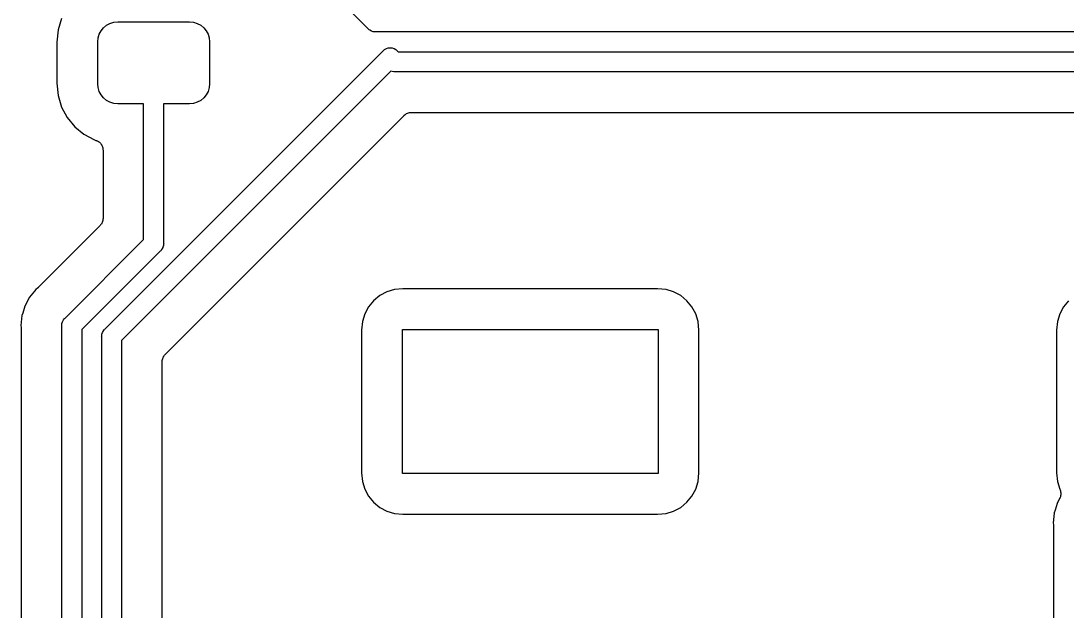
# Model space of a CAD drawing. Extents: x 83.1 to 154, y -94.5 to -68.3.
# Drawn here: x 129.86 to 142.96, y -84.57 to -77.19 of the extents above; entities that cross this region are included whole.
import ezdxf

# ---------------------------------------------------------------- set-up
doc = ezdxf.new("R2010")
doc.units = 0
doc.layers.add('BLACK', color=7, linetype='CONTINUOUS')

msp = doc.modelspace()

# ---------------------------------------------------------------- linework, layer by layer
at = {"layer": 'BLACK', "linetype": 'CONTINUOUS'}
for p, q in [((134.207, -77.2841), (132.936, -76.0125)), ((130.372, -77.159), (130.329, -77.3016)), ((130.898, -77.2732), (130.936, -77.2421)), ((130.936, -77.2421), (130.979, -77.219)), ((130.979, -77.219), (131.026, -77.2048)), ((131.026, -77.2048), (131.075, -77.2)), ((131.075, -77.2), (131.975, -77.2)), ((131.975, -77.2), (132.024, -77.2048)), ((132.024, -77.2048), (132.071, -77.219)), ((132.071, -77.219), (132.114, -77.2421)), ((132.114, -77.2421), (132.152, -77.2732)), ((130.329, -77.3016), (130.314, -77.4562)), ((130.83, -77.4012), (130.844, -77.3543)), ((130.844, -77.3543), (130.867, -77.3111)), ((130.867, -77.3111), (130.898, -77.2732)), ((132.152, -77.2732), (132.183, -77.3111)), ((132.183, -77.3111), (132.206, -77.3543)), ((132.206, -77.3543), (132.22, -77.4012)), ((134.211, -77.2888), (134.207, -77.2841)), ((134.216, -77.2927), (134.211, -77.2888)), ((134.225, -77.3004), (134.216, -77.2927)), ((134.216, -77.2927), (134.216, -77.2927)), ((134.23, -77.3044), (134.225, -77.3004)), ((134.252, -77.316), (134.23, -77.3044)), ((134.275, -77.3232), (134.252, -77.316)), ((134.294, -77.325), (134.275, -77.3232)), ((134.3, -77.3256), (134.294, -77.325)), ((134.294, -77.325), (134.294, -77.325)), ((134.306, -77.325), (134.3, -77.3256)), ((149.848, -77.325), (134.306, -77.325)), ((130.314, -77.4562), (130.314, -77.9688)), ((130.825, -77.45), (130.83, -77.4012)), ((130.825, -77.975), (130.825, -77.45)), ((132.22, -77.4012), (132.225, -77.45)), ((132.225, -77.45), (132.225, -77.975)), ((130.916, -81.0437), (134.394, -77.566)), ((134.394, -77.566), (134.398, -77.5612)), ((134.398, -77.5612), (134.402, -77.5573)), ((134.402, -77.5573), (134.417, -77.5456)), ((134.402, -77.5573), (134.402, -77.5573)), ((134.417, -77.5456), (134.438, -77.534)), ((134.438, -77.534), (134.462, -77.5268)), ((134.462, -77.5268), (134.486, -77.5244)), ((134.486, -77.5244), (134.486, -77.5244)), ((134.486, -77.5244), (134.511, -77.5268)), ((134.511, -77.5268), (134.53, -77.5327)), ((134.53, -77.5327), (134.534, -77.534)), ((134.534, -77.534), (134.556, -77.5456)), ((134.556, -77.5456), (134.575, -77.5612)), ((134.575, -77.5612), (134.579, -77.566)), ((134.579, -77.566), (134.588, -77.575)), ((134.588, -77.575), (149.694, -77.575)), ((134.495, -77.8181), (131.125, -81.1882)), ((134.512, -77.8232), (134.495, -77.8181)), ((134.53, -77.825), (134.512, -77.8232)), ((134.536, -77.8256), (134.53, -77.825)), ((134.53, -77.825), (134.53, -77.825)), ((134.543, -77.825), (134.536, -77.8256)), ((149.648, -77.825), (134.543, -77.825)), ((130.314, -77.9688), (130.329, -78.1234)), ((130.83, -78.0238), (130.825, -77.975)), ((130.844, -78.0707), (130.83, -78.0238)), ((132.22, -78.0238), (132.206, -78.0707)), ((132.225, -77.975), (132.22, -78.0238)), ((130.329, -78.1234), (130.372, -78.266)), ((130.867, -78.1139), (130.844, -78.0707)), ((130.898, -78.1518), (130.867, -78.1139)), ((130.936, -78.1829), (130.898, -78.1518)), ((132.152, -78.1518), (132.114, -78.1829)), ((132.183, -78.1139), (132.152, -78.1518)), ((132.206, -78.0707), (132.183, -78.1139)), ((130.372, -78.266), (130.443, -78.3975)), ((130.979, -78.206), (130.936, -78.1829)), ((131.026, -78.2202), (130.979, -78.206)), ((131.075, -78.225), (131.026, -78.2202)), ((131.4, -78.225), (131.075, -78.225)), ((131.4, -79.9232), (131.4, -78.225)), ((131.975, -78.225), (131.65, -78.225)), ((131.65, -78.225), (131.65, -79.9689)), ((132.024, -78.2202), (131.975, -78.225)), ((132.071, -78.206), (132.024, -78.2202)), ((132.114, -78.1829), (132.071, -78.206)), ((130.443, -78.3975), (130.537, -78.5127)), ((132.071, -80.961), (134.661, -78.3702)), ((134.661, -78.3702), (134.662, -78.3699)), ((134.662, -78.3699), (134.663, -78.369)), ((134.662, -78.3699), (134.662, -78.3699)), ((134.662, -78.3699), (134.662, -78.3699)), ((134.663, -78.369), (134.672, -78.3616)), ((134.672, -78.3616), (134.681, -78.3542)), ((134.681, -78.3542), (134.682, -78.3539)), ((134.682, -78.3535), (134.692, -78.3481)), ((134.682, -78.3539), (134.682, -78.3535)), ((134.692, -78.3481), (134.703, -78.3426)), ((134.703, -78.3424), (134.704, -78.3421)), ((134.703, -78.3426), (134.703, -78.3424)), ((134.704, -78.3421), (134.715, -78.3388)), ((134.715, -78.3388), (134.727, -78.3354)), ((134.727, -78.3354), (134.728, -78.3352)), ((134.727, -78.3354), (134.727, -78.3354)), ((134.728, -78.3352), (134.74, -78.3341)), ((134.74, -78.3341), (134.751, -78.333)), ((134.751, -78.333), (149.24, -78.333)), ((130.537, -78.5127), (130.653, -78.6073)), ((130.653, -78.6073), (130.784, -78.6776)), ((130.784, -78.6776), (130.802, -78.683)), ((130.802, -78.683), (130.804, -78.6835)), ((130.804, -78.6835), (130.809, -78.6858)), ((130.809, -78.6858), (130.814, -78.6875)), ((130.814, -78.6875), (130.82, -78.6907)), ((130.82, -78.6907), (130.826, -78.6933)), ((130.826, -78.6933), (130.831, -78.6965)), ((130.831, -78.6965), (130.836, -78.6992)), ((130.836, -78.6992), (130.841, -78.7035)), ((130.841, -78.7035), (130.847, -78.7073)), ((130.847, -78.7073), (130.851, -78.7114)), ((130.851, -78.7114), (130.855, -78.715)), ((130.855, -78.715), (130.859, -78.7203)), ((130.859, -78.7203), (130.864, -78.7251)), ((130.864, -78.7251), (130.867, -78.7298)), ((130.867, -78.7298), (130.871, -78.7342)), ((130.871, -78.7342), (130.874, -78.7402)), ((130.874, -78.7402), (130.878, -78.7458)), ((130.878, -78.7458), (130.88, -78.7511)), ((130.88, -78.7511), (130.882, -78.7561)), ((130.882, -78.7561), (130.884, -78.7626)), ((130.884, -78.7626), (130.887, -78.7688)), ((130.887, -78.7688), (130.888, -78.7744)), ((130.888, -78.7744), (130.89, -78.7799)), ((130.89, -78.7799), (130.89, -78.7866)), ((130.89, -78.7866), (130.891, -78.7932)), ((130.891, -78.7932), (130.891, -78.7989)), ((130.891, -78.7989), (130.892, -78.8045)), ((130.892, -78.8045), (130.892, -79.6602)), ((130.862, -79.7409), (130.855, -79.75)), ((130.87, -79.7319), (130.862, -79.7409)), ((130.871, -79.7308), (130.87, -79.7314)), ((130.87, -79.7314), (130.87, -79.7319)), ((130.876, -79.7205), (130.871, -79.7308)), ((130.882, -79.7102), (130.876, -79.7205)), ((130.886, -79.6978), (130.882, -79.709)), ((130.882, -79.709), (130.882, -79.7096)), ((130.882, -79.7096), (130.882, -79.7102)), ((130.889, -79.6866), (130.886, -79.6978)), ((130.891, -79.6736), (130.889, -79.6853)), ((130.889, -79.6853), (130.889, -79.6859)), ((130.889, -79.6859), (130.889, -79.6866)), ((130.892, -79.662), (130.891, -79.6736)), ((130.892, -79.6602), (130.892, -79.6606)), ((130.892, -79.6606), (130.892, -79.6606)), ((130.892, -79.6606), (130.892, -79.6607)), ((130.892, -79.6607), (130.892, -79.662)), ((130.855, -79.75), (130.079, -80.526)), ((130.416, -80.9073), (131.4, -79.9232)), ((131.648, -79.9995), (131.642, -80.0196)), ((131.65, -79.9811), (131.648, -79.9995)), ((131.65, -79.9689), (131.651, -79.975)), ((131.651, -79.975), (131.65, -79.9811)), ((131.65, -79.9811), (131.65, -79.9811)), ((131.609, -80.0677), (130.625, -81.0518)), ((131.614, -80.0638), (131.609, -80.0677)), ((131.625, -80.0499), (131.614, -80.0638)), ((131.629, -80.0448), (131.625, -80.0499)), ((131.641, -80.0231), (131.629, -80.0448)), ((131.642, -80.0196), (131.641, -80.0231)), ((130.073, -80.5306), (130.07, -80.5344)), ((130.078, -80.5272), (130.073, -80.5306)), ((130.079, -80.526), (130.078, -80.5272)), ((129.971, -80.6466), (129.912, -80.7566)), ((130.034, -80.5696), (129.971, -80.6466)), ((130.05, -80.5502), (130.034, -80.5696)), ((130.034, -80.5696), (130.034, -80.5696)), ((130.07, -80.5344), (130.05, -80.5502)), ((134.355, -80.6264), (134.278, -80.6899)), ((134.444, -80.5792), (134.355, -80.6264)), ((134.539, -80.5502), (134.444, -80.5792)), ((134.645, -80.5397), (134.539, -80.5502)), ((137.833, -80.5397), (134.645, -80.5397)), ((137.939, -80.5502), (137.833, -80.5397)), ((138.034, -80.5792), (137.939, -80.5502)), ((138.123, -80.6264), (138.034, -80.5792)), ((138.2, -80.6899), (138.123, -80.6264)), ((129.912, -80.7566), (129.886, -80.8435)), ((134.215, -80.7672), (134.167, -80.8555)), ((134.278, -80.6899), (134.215, -80.7672)), ((138.263, -80.7672), (138.2, -80.6899)), ((138.311, -80.8555), (138.263, -80.7672)), ((142.915, -80.7672), (142.867, -80.8555)), ((142.978, -80.6899), (142.915, -80.7672)), ((129.876, -80.8759), (129.864, -81)), ((129.886, -80.8435), (129.876, -80.8759)), ((129.886, -80.8435), (129.886, -80.8435)), ((130.396, -80.9302), (130.407, -80.9159)), ((130.407, -80.9159), (130.411, -80.9112)), ((130.407, -80.9159), (130.407, -80.9159)), ((130.411, -80.9112), (130.416, -80.9073)), ((134.167, -80.8555), (134.138, -80.9512)), ((138.34, -80.9512), (138.311, -80.8555)), ((142.867, -80.8555), (142.838, -80.9512)), ((129.864, -81), (129.866, -81.0249)), ((129.866, -81.0249), (129.867, -81.0266)), ((129.867, -81.0266), (129.866, -81.032)), ((129.866, -81.032), (129.867, -81.0373)), ((129.867, -81.0373), (129.867, -87.4594)), ((130.374, -81), (130.375, -80.9915)), ((130.375, -81.0061), (130.374, -81)), ((130.375, -80.9915), (130.377, -80.9755)), ((130.375, -87.7224), (130.375, -81.0061)), ((130.377, -80.9739), (130.384, -80.9519)), ((130.377, -80.9755), (130.377, -80.9739)), ((130.384, -80.9519), (130.396, -80.9302)), ((130.625, -81.0518), (130.625, -87.7681)), ((130.896, -81.0666), (130.907, -81.0524)), ((130.907, -81.0524), (130.911, -81.0476)), ((130.907, -81.0524), (130.907, -81.0524)), ((130.911, -81.0476), (130.916, -81.0437)), ((131.67, -81.3614), (132.071, -80.961)), ((132.071, -80.961), (132.071, -80.961)), ((134.138, -80.9512), (134.128, -81.057)), ((134.128, -81.057), (134.128, -82.8446)), ((134.639, -82.8508), (134.639, -81.0508)), ((134.639, -81.0508), (137.839, -81.0508)), ((137.839, -81.0508), (137.839, -82.8508)), ((138.35, -81.057), (138.34, -80.9512)), ((138.35, -82.8446), (138.35, -81.057)), ((142.838, -80.9512), (142.828, -81.057)), ((142.828, -81.057), (142.828, -82.8446)), ((130.874, -81.1364), (130.875, -81.1297)), ((130.875, -81.1425), (130.874, -81.1364)), ((130.875, -81.1297), (130.877, -81.1119)), ((130.875, -87.8588), (130.875, -81.1425)), ((130.877, -81.1099), (130.884, -81.0883)), ((130.877, -81.1119), (130.877, -81.1099)), ((130.884, -81.0883), (130.896, -81.0666)), ((131.125, -81.1882), (131.125, -87.9045)), ((131.633, -81.4494), (131.634, -81.4377)), ((131.633, -81.4507), (131.633, -81.4494)), ((131.633, -81.4508), (131.633, -81.4507)), ((131.633, -81.4512), (131.633, -81.4508)), ((131.633, -81.4508), (131.633, -81.4508)), ((131.634, -81.4377), (131.636, -81.4261)), ((131.636, -81.4248), (131.639, -81.4136)), ((131.636, -81.4255), (131.636, -81.4248)), ((131.636, -81.4261), (131.636, -81.4255)), ((131.639, -81.4136), (131.643, -81.4024)), ((131.643, -81.4012), (131.649, -81.3909)), ((131.643, -81.4018), (131.643, -81.4012)), ((131.643, -81.4024), (131.643, -81.4018)), ((131.649, -81.3909), (131.654, -81.3806)), ((131.654, -81.3806), (131.655, -81.38)), ((131.655, -81.3795), (131.663, -81.3705)), ((131.655, -81.38), (131.655, -81.3795)), ((131.663, -81.3705), (131.67, -81.3614)), ((131.633, -87.8733), (131.633, -81.4512)), ((134.128, -82.8446), (134.138, -82.9504)), ((137.839, -82.8508), (134.639, -82.8508)), ((138.34, -82.9504), (138.35, -82.8446)), ((142.828, -82.8446), (142.838, -82.9504)), ((134.138, -82.9504), (134.167, -83.0461)), ((138.311, -83.0461), (138.34, -82.9504)), ((142.838, -82.9504), (142.868, -83.047)), ((134.167, -83.0461), (134.215, -83.1344)), ((134.215, -83.1344), (134.278, -83.2117)), ((138.2, -83.2117), (138.263, -83.1344)), ((138.263, -83.1344), (138.311, -83.0461)), ((142.871, -83.1529), (142.866, -83.1638)), ((142.868, -83.047), (142.872, -83.0567)), ((142.875, -83.1421), (142.871, -83.1529)), ((142.872, -83.0567), (142.876, -83.0675)), ((142.876, -83.1415), (142.875, -83.1421)), ((142.876, -83.0675), (142.876, -83.0681)), ((142.876, -83.0681), (142.876, -83.0687)), ((142.876, -83.0687), (142.878, -83.0803)), ((142.878, -83.1294), (142.876, -83.1409)), ((142.876, -83.1409), (142.876, -83.1415)), ((142.878, -83.0803), (142.881, -83.0918)), ((142.881, -83.1178), (142.878, -83.1294)), ((142.881, -83.0918), (142.881, -83.0925)), ((142.881, -83.0925), (142.881, -83.0931)), ((142.881, -83.0931), (142.881, -83.1048)), ((142.881, -83.1048), (142.881, -83.1166)), ((142.881, -83.1166), (142.881, -83.1172)), ((142.881, -83.1172), (142.881, -83.1178)), ((134.278, -83.2117), (134.355, -83.2752)), ((134.355, -83.2752), (134.444, -83.3224)), ((138.034, -83.3224), (138.123, -83.2752)), ((138.123, -83.2752), (138.2, -83.2117)), ((142.833, -83.2253), (142.808, -83.3085)), ((142.866, -83.1638), (142.833, -83.2253)), ((134.444, -83.3224), (134.539, -83.3514)), ((134.539, -83.3514), (134.645, -83.3619)), ((134.645, -83.3619), (137.833, -83.3619)), ((137.833, -83.3619), (137.939, -83.3514)), ((137.939, -83.3514), (138.034, -83.3224)), ((142.797, -83.3446), (142.789, -83.4327)), ((142.808, -83.3085), (142.797, -83.3446)), ((142.808, -83.3085), (142.808, -83.3085)), ((142.789, -83.4327), (142.785, -83.4687)), ((142.785, -83.4687), (142.787, -83.4936)), ((142.787, -83.4936), (142.788, -83.4953)), ((142.788, -83.4953), (142.788, -83.5007)), ((142.788, -83.5007), (142.788, -83.506)), ((142.788, -83.506), (142.788, -85.133)), ((142.789, -83.4327), (142.789, -83.4327))]:
    msp.add_line(p, q, dxfattribs=at)

doc.saveas('drawing.dxf')
